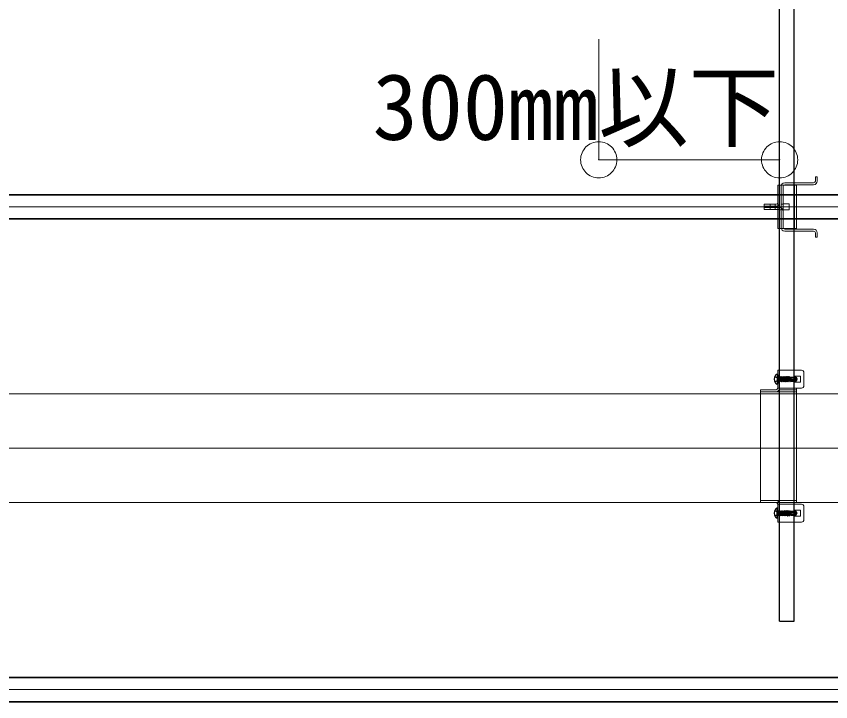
# Model space of a CAD drawing. Units: millimetres on the paper, with parts at other scales. Extents: x -195 to 195, y -140 to 138.
# Drawn here: x -37.67 to -24.17, y -66.7 to -55.35 of the extents above; entities that cross this region are included whole.
import ezdxf
from ezdxf.enums import TextEntityAlignment as Align

# ---------------------------------------------------------------- set-up
doc = ezdxf.new("R2010")
doc.units = ezdxf.units.MM
doc.header["$PDMODE"] = 32
doc.header["$PDSIZE"] = 0.6
for name, pattern in [('CHAIN2', [12, 9, -1, 1, -1]), ('DASHED1', [1.8, 1.2, -0.6]), ('LONG_DASHED1', [7, 6, -1])]:
    doc.linetypes.add(name, pattern=pattern)
for name, color, linetype, lineweight in [('8-0_中心線', 4, 'CHAIN2', 9), ('8-1_横架材受け材(ランナー)', 7, 'Continuous', 18), ('8-2_横架材(スタッド)', 3, 'Continuous', 18), ('8-3_Hバー受け', 2, 'Continuous', 25), ('8-7_HバーまたはTバー', 6, 'Continuous', 35), ('8-A_クリップ', 7, 'Continuous', 18), ('8-C_ビス・アンカーボルト・強調図形', 2, 'Continuous', 25), ('8-D_パネル', 4, 'Continuous', 9)]:
    doc.layers.add(name, color=color, linetype=linetype, lineweight=lineweight)
doc.styles.add('ＭＳ ゴシック', font='')
doc.styles.get('ＭＳ ゴシック').set_extended_font_data('MS Gothic')

msp = doc.modelspace()

# ---------------------------------------------------------------- linework, layer by layer
at = {"layer": '8-0_中心線', "linetype": 'Continuous'}
msp.add_line((-25.016, -57.723), (-25.016, -55.723), dxfattribs=at)
at = {"layer": '8-0_中心線'}
msp.add_line((-67.286, -62.502), (-11.286, -62.502), dxfattribs=at)
at = {"layer": '8-0_中心線', "linetype": 'Continuous'}
msp.add_lwpolyline([(-25.016, -57.723), (-28.016, -57.723), (-28.016, -55.723)], dxfattribs=at)
at = {"layer": '8-0_中心線', "color": 7}
for p in [(-28.016, -57.723), (-25.016, -57.723)]:
    msp.add_point(p, dxfattribs=at)
at = {"layer": '8-1_横架材受け材(ランナー)'}
for p, q in [((-24.652, -61.21), (-25.048, -61.21)), ((-24.671, -61.408), (-24.671, -61.308)), ((-24.612, -61.466), (-24.612, -61.25)), ((-24.671, -61.408), (-24.768, -61.408)), ((-25.076, -61.566), (-25.334, -61.566)), ((-25.334, -63.37), (-25.334, -61.566)), ((-25.076, -61.566), (-24.734, -61.566)), ((-24.652, -61.506), (-25.048, -61.506)), ((-25.023, -61.534), (-24.734, -61.534)), ((-24.734, -61.506), (-24.734, -63.402)), ((-25.076, -63.37), (-25.334, -63.37)), ((-25.076, -63.37), (-24.734, -63.37)), ((-24.652, -63.43), (-25.048, -63.43)), ((-25.023, -63.402), (-24.734, -63.402)), ((-24.612, -63.47), (-24.612, -63.686)), ((-24.671, -63.528), (-24.768, -63.528)), ((-24.671, -63.528), (-24.671, -63.628)), ((-24.652, -63.726), (-25.048, -63.726))]:
    msp.add_line(p, q, dxfattribs=at)
at = {"layer": '8-1_横架材受け材(ランナー)', "linetype": 'DASHED1'}
for p, q in [((-25.016, -61.21), (-25.016, -61.506)), ((-25.016, -63.726), (-25.016, -63.43))]:
    msp.add_line(p, q, dxfattribs=at)
at = {"layer": '8-1_横架材受け材(ランナー)'}
for points in [[(-25.048, -61.506), (-25.048, -61.318), (-25.048, -61.21)], [(-24.671, -61.308), (-24.768, -61.308), (-24.768, -61.408)], [(-25.076, -61.534), (-25.334, -61.534), (-25.334, -61.566)], [(-25.076, -63.402), (-25.334, -63.402), (-25.334, -63.37)], [(-25.048, -63.43), (-25.048, -63.538), (-25.048, -63.726)], [(-24.671, -63.628), (-24.768, -63.628), (-24.768, -63.528)]]:
    msp.add_lwpolyline(points, dxfattribs=at)
for centre, radius, start, end in [((-24.652, -61.25), 0.04, 0, 90), ((-25.076, -61.506), 0.06, 270, 0), ((-25.076, -61.506), 0.028, 270, 0), ((-24.652, -61.466), 0.04, 270, 0), ((-25.076, -63.43), 0.06, 0, 90), ((-25.076, -63.43), 0.028, 0, 90), ((-24.652, -63.47), 0.04, 0, 90), ((-24.652, -63.686), 0.04, 270, 0)]:
    msp.add_arc(centre, radius, start, end, dxfattribs=at)
at = {"layer": '8-2_横架材(スタッド)'}
for p, q in [((-63.076, -62.502), (-15.476, -62.502)), ((-63.076, -63.402), (-15.476, -63.402))]:
    msp.add_line(p, q, dxfattribs=at)
msp.add_lwpolyline([(-15.476, -62.502), (-15.476, -61.602), (-63.076, -61.602)], dxfattribs=at)
at = {"layer": '8-3_Hバー受け'}
for points in [[(-25.016, -65.368), (-24.776, -65.368), (-24.776, -35.568)], [(-25.016, -65.368), (-25.016, -35.568), (-24.776, -35.568)]]:
    msp.add_lwpolyline(points, dxfattribs=at)
at = {"layer": '8-7_HバーまたはTバー'}
for p, q in [((-15.476, -58.302), (-63.366, -58.302)), ((-15.476, -58.702), (-63.366, -58.702)), ((-15.476, -66.302), (-63.366, -66.302)), ((-15.476, -66.702), (-63.366, -66.702))]:
    msp.add_line(p, q, dxfattribs=at)
at = {"layer": '8-A_クリップ'}
for p, q in [((-24.424, -58.004), (-24.392, -58.004)), ((-24.424, -58.076), (-24.424, -58.004)), ((-24.392, -58.076), (-24.392, -58.004)), ((-25.048, -58.142), (-25.048, -58.862)), ((-24.736, -58.142), (-25.048, -58.142)), ((-24.992, -58.164), (-24.992, -58.844)), ((-24.96, -58.164), (-24.96, -58.844)), ((-24.452, -58.104), (-24.932, -58.104)), ((-24.932, -58.136), (-24.452, -58.136)), ((-24.736, -58.142), (-24.736, -58.862)), ((-25.272, -58.46), (-25.076, -58.46)), ((-25.272, -58.46), (-25.272, -58.492)), ((-24.858, -58.452), (-24.955, -58.452)), ((-24.858, -58.452), (-24.858, -58.552)), ((-25.272, -58.492), (-25.076, -58.492)), ((-25.272, -58.546), (-25.272, -58.514)), ((-25.02, -58.514), (-25.272, -58.514)), ((-25.02, -58.546), (-25.272, -58.546)), ((-24.736, -58.862), (-25.048, -58.862)), ((-24.932, -58.872), (-24.452, -58.872)), ((-24.452, -58.904), (-24.932, -58.904)), ((-24.424, -58.932), (-24.424, -59.004)), ((-24.424, -59.004), (-24.392, -59.004)), ((-24.392, -58.932), (-24.392, -59.004))]:
    msp.add_line(p, q, dxfattribs=at)
at = {"layer": '8-A_クリップ', "linetype": 'DASHED1'}
for p, q in [((-25.016, -58.142), (-25.016, -58.862)), ((-24.768, -58.142), (-24.768, -58.862)), ((-25.172, -58.546), (-25.172, -58.46)), ((-25.092, -58.546), (-25.092, -58.46)), ((-24.96, -58.459), (-24.992, -58.459)), ((-24.96, -58.549), (-24.992, -58.549))]:
    msp.add_line(p, q, dxfattribs=at)
at = {"layer": '8-A_クリップ'}
msp.add_lwpolyline([(-24.858, -58.552), (-24.955, -58.552), (-24.955, -58.452)], dxfattribs=at)
for centre, radius, start, end in [((-24.932, -58.164), 0.06, 90, 180), ((-24.932, -58.164), 0.028, 90, 180), ((-24.452, -58.076), 0.06, 270, 0), ((-24.452, -58.076), 0.028, 270, 0), ((-25.076, -58.432), 0.028, 270, 0), ((-25.076, -58.432), 0.06, 270, 297.8181), ((-25.02, -58.574), 0.06, 62.1818, 90), ((-25.02, -58.574), 0.028, 360, 90), ((-24.932, -58.844), 0.06, 180, 270), ((-24.932, -58.844), 0.028, 180, 270), ((-24.452, -58.932), 0.06, 0, 90), ((-24.452, -58.932), 0.028, 0, 90)]:
    msp.add_arc(centre, radius, start, end, dxfattribs=at)
at = {"layer": '8-A_クリップ', "linetype": 'DASHED1'}
for centre, start, end in [((-25.076, -58.432), 297.8181, 0), ((-25.02, -58.574), 360, 62.1818)]:
    msp.add_arc(centre, 0.06, start, end, dxfattribs=at)
at = {"layer": '8-C_ビス・アンカーボルト・強調図形', "linetype": 'LONG_DASHED1'}
for p, q in [((-25.095, -61.312), (-25.049, -61.335)), ((-25.095, -61.404), (-25.049, -61.381)), ((-25.037, -61.358), (-25.049, -61.335)), ((-25.037, -61.358), (-25.049, -61.381)), ((-25.095, -63.532), (-25.049, -63.555)), ((-25.095, -63.624), (-25.049, -63.601)), ((-25.037, -63.578), (-25.049, -63.555)), ((-25.037, -63.578), (-25.049, -63.601))]:
    msp.add_line(p, q, dxfattribs=at)
at = {"layer": '8-C_ビス・アンカーボルト・強調図形'}
for p, q in [((-25.058, -61.278), (-25.064, -61.278)), ((-25.058, -61.278), (-25.058, -61.438)), ((-25.048, -61.288), (-25.048, -61.428)), ((-25.058, -61.438), (-25.064, -61.438)), ((-25.048, -61.316), (-25.041, -61.323)), ((-25.048, -61.4), (-25.041, -61.394)), ((-25.041, -61.394), (-25.041, -61.323)), ((-25.032, -61.323), (-25.041, -61.323)), ((-25.032, -61.394), (-25.041, -61.394)), ((-25.031, -61.316), (-25.032, -61.317)), ((-25.032, -61.319), (-25.031, -61.316)), ((-25.032, -61.332), (-25.029, -61.316)), ((-25.032, -61.394), (-25.032, -61.317)), ((-25.022, -61.328), (-25.032, -61.369)), ((-25.032, -61.388), (-25.024, -61.388)), ((-25.031, -61.316), (-25.029, -61.316)), ((-25.029, -61.316), (-25.022, -61.328)), ((-25.024, -61.389), (-25.01, -61.328)), ((-25.018, -61.399), (-25.024, -61.389)), ((-25.018, -61.399), (-25.003, -61.316)), ((-25.018, -61.399), (-25.015, -61.399)), ((-25.015, -61.399), (-25.008, -61.388)), ((-25.003, -61.316), (-25.01, -61.328)), ((-24.994, -61.328), (-25.008, -61.388)), ((-25.008, -61.388), (-24.995, -61.388)), ((-25.003, -61.316), (-25.001, -61.316)), ((-24.995, -61.389), (-24.981, -61.328)), ((-24.99, -61.399), (-24.995, -61.389)), ((-24.99, -61.399), (-24.974, -61.316)), ((-24.99, -61.399), (-24.986, -61.399)), ((-24.986, -61.399), (-24.98, -61.388)), ((-24.974, -61.316), (-24.981, -61.328)), ((-24.966, -61.328), (-24.98, -61.388)), ((-24.98, -61.388), (-24.967, -61.388)), ((-24.974, -61.316), (-24.972, -61.316)), ((-24.967, -61.389), (-24.953, -61.328)), ((-24.961, -61.399), (-24.967, -61.389)), ((-24.961, -61.399), (-24.946, -61.316)), ((-24.961, -61.399), (-24.958, -61.399)), ((-24.958, -61.399), (-24.951, -61.388)), ((-24.946, -61.316), (-24.953, -61.328)), ((-24.937, -61.328), (-24.951, -61.388)), ((-24.951, -61.388), (-24.939, -61.388)), ((-24.946, -61.316), (-24.944, -61.316)), ((-24.939, -61.388), (-24.925, -61.328)), ((-24.932, -61.4), (-24.939, -61.388)), ((-24.937, -61.328), (-24.925, -61.328)), ((-24.932, -61.4), (-24.918, -61.316)), ((-24.932, -61.4), (-24.93, -61.4)), ((-24.93, -61.4), (-24.923, -61.388)), ((-24.918, -61.316), (-24.925, -61.328)), ((-24.909, -61.328), (-24.923, -61.388)), ((-24.923, -61.388), (-24.911, -61.388)), ((-24.918, -61.316), (-24.916, -61.316)), ((-24.911, -61.388), (-24.897, -61.328)), ((-24.904, -61.4), (-24.911, -61.388)), ((-24.909, -61.328), (-24.897, -61.328)), ((-24.904, -61.4), (-24.89, -61.316)), ((-24.904, -61.4), (-24.902, -61.4)), ((-24.902, -61.4), (-24.895, -61.388)), ((-24.89, -61.316), (-24.897, -61.328)), ((-24.881, -61.328), (-24.895, -61.388)), ((-24.895, -61.388), (-24.883, -61.388)), ((-24.89, -61.316), (-24.888, -61.316)), ((-24.882, -61.384), (-24.887, -61.383)), ((-24.828, -61.352), (-24.884, -61.367)), ((-24.883, -61.388), (-24.882, -61.384)), ((-24.876, -61.4), (-24.883, -61.388)), ((-24.882, -61.384), (-24.872, -61.38)), ((-24.881, -61.328), (-24.869, -61.328)), ((-24.877, -61.365), (-24.869, -61.328)), ((-24.877, -61.365), (-24.869, -61.359)), ((-24.876, -61.4), (-24.872, -61.38)), ((-24.876, -61.4), (-24.874, -61.4)), ((-24.874, -61.4), (-24.87, -61.38)), ((-24.874, -61.4), (-24.867, -61.388)), ((-24.87, -61.38), (-24.872, -61.38)), ((-24.87, -61.38), (-24.866, -61.385)), ((-24.869, -61.359), (-24.862, -61.316)), ((-24.862, -61.316), (-24.869, -61.328)), ((-24.867, -61.358), (-24.869, -61.359)), ((-24.867, -61.358), (-24.86, -61.361)), ((-24.866, -61.385), (-24.867, -61.388)), ((-24.867, -61.388), (-24.854, -61.388)), ((-24.761, -61.362), (-24.866, -61.362)), ((-24.854, -61.385), (-24.866, -61.385)), ((-24.862, -61.316), (-24.86, -61.316)), ((-24.853, -61.328), (-24.86, -61.361)), ((-24.854, -61.385), (-24.846, -61.382)), ((-24.854, -61.388), (-24.854, -61.385)), ((-24.849, -61.398), (-24.854, -61.388)), ((-24.853, -61.328), (-24.84, -61.328)), ((-24.849, -61.398), (-24.846, -61.382)), ((-24.849, -61.398), (-24.844, -61.397)), ((-24.847, -61.357), (-24.84, -61.328)), ((-24.847, -61.357), (-24.841, -61.351)), ((-24.84, -61.382), (-24.846, -61.382)), ((-24.844, -61.397), (-24.84, -61.382)), ((-24.844, -61.397), (-24.839, -61.388)), ((-24.841, -61.351), (-24.837, -61.322)), ((-24.832, -61.349), (-24.841, -61.351)), ((-24.837, -61.322), (-24.84, -61.328)), ((-24.84, -61.382), (-24.838, -61.386)), ((-24.838, -61.386), (-24.839, -61.388)), ((-24.839, -61.388), (-24.828, -61.388)), ((-24.838, -61.355), (-24.838, -61.386)), ((-24.766, -61.376), (-24.838, -61.376)), ((-24.753, -61.382), (-24.838, -61.382)), ((-24.828, -61.387), (-24.838, -61.386)), ((-24.837, -61.322), (-24.828, -61.324)), ((-24.832, -61.349), (-24.828, -61.33)), ((-24.832, -61.349), (-24.83, -61.353)), ((-24.828, -61.342), (-24.83, -61.353)), ((-24.828, -61.324), (-24.748, -61.324)), ((-24.828, -61.352), (-24.828, -61.324)), ((-24.769, -61.336), (-24.828, -61.336)), ((-24.828, -61.392), (-24.828, -61.387)), ((-24.828, -61.392), (-24.748, -61.392)), ((-24.766, -61.376), (-24.738, -61.36)), ((-24.756, -61.359), (-24.761, -61.362)), ((-24.754, -61.344), (-24.753, -61.346)), ((-24.753, -61.329), (-24.748, -61.324)), ((-24.738, -61.36), (-24.753, -61.382)), ((-24.753, -61.382), (-24.748, -61.392)), ((-24.729, -61.366), (-24.748, -61.392)), ((-24.738, -61.36), (-24.728, -61.358)), ((-24.729, -61.366), (-24.738, -61.36)), ((-24.737, -61.356), (-24.728, -61.358)), ((-24.728, -61.358), (-24.729, -61.366)), ((-25.058, -63.498), (-25.064, -63.498)), ((-25.058, -63.658), (-25.058, -63.498)), ((-25.048, -63.648), (-25.048, -63.508)), ((-25.048, -63.536), (-25.041, -63.543)), ((-25.041, -63.543), (-25.041, -63.614)), ((-25.032, -63.543), (-25.041, -63.543)), ((-25.032, -63.543), (-25.032, -63.619)), ((-25.032, -63.548), (-25.024, -63.548)), ((-25.022, -63.608), (-25.032, -63.568)), ((-25.032, -63.605), (-25.029, -63.62)), ((-25.029, -63.62), (-25.022, -63.608)), ((-25.018, -63.538), (-25.024, -63.547)), ((-25.024, -63.547), (-25.01, -63.608)), ((-25.018, -63.538), (-25.015, -63.537)), ((-25.018, -63.538), (-25.003, -63.62)), ((-25.015, -63.537), (-25.008, -63.548)), ((-25.003, -63.62), (-25.01, -63.608)), ((-24.994, -63.608), (-25.008, -63.548)), ((-25.008, -63.548), (-24.995, -63.548)), ((-24.99, -63.538), (-24.995, -63.547)), ((-24.995, -63.547), (-24.981, -63.608)), ((-24.99, -63.538), (-24.986, -63.537)), ((-24.99, -63.538), (-24.974, -63.62)), ((-24.986, -63.537), (-24.98, -63.548)), ((-24.974, -63.62), (-24.981, -63.608)), ((-24.966, -63.608), (-24.98, -63.548)), ((-24.98, -63.548), (-24.967, -63.548)), ((-24.961, -63.538), (-24.967, -63.547)), ((-24.967, -63.547), (-24.953, -63.608)), ((-24.961, -63.538), (-24.958, -63.537)), ((-24.961, -63.538), (-24.946, -63.62)), ((-24.958, -63.537), (-24.951, -63.548)), ((-24.946, -63.62), (-24.953, -63.608)), ((-24.937, -63.608), (-24.951, -63.548)), ((-24.951, -63.548), (-24.939, -63.548)), ((-24.932, -63.536), (-24.939, -63.548)), ((-24.939, -63.548), (-24.925, -63.608)), ((-24.937, -63.608), (-24.925, -63.608)), ((-24.932, -63.536), (-24.918, -63.62)), ((-24.932, -63.536), (-24.93, -63.536)), ((-24.93, -63.536), (-24.923, -63.548)), ((-24.918, -63.62), (-24.925, -63.608)), ((-24.909, -63.608), (-24.923, -63.548)), ((-24.923, -63.548), (-24.911, -63.548)), ((-24.904, -63.536), (-24.911, -63.548)), ((-24.911, -63.548), (-24.897, -63.608)), ((-24.909, -63.608), (-24.897, -63.608)), ((-24.904, -63.536), (-24.89, -63.62)), ((-24.904, -63.536), (-24.902, -63.536)), ((-24.902, -63.536), (-24.895, -63.548)), ((-24.89, -63.62), (-24.897, -63.608)), ((-24.881, -63.608), (-24.895, -63.548)), ((-24.895, -63.548), (-24.883, -63.548)), ((-24.882, -63.553), (-24.887, -63.553)), ((-24.828, -63.585), (-24.884, -63.57)), ((-24.876, -63.536), (-24.883, -63.548)), ((-24.883, -63.548), (-24.882, -63.553)), ((-24.882, -63.553), (-24.872, -63.557)), ((-24.881, -63.608), (-24.869, -63.608)), ((-24.877, -63.571), (-24.869, -63.608)), ((-24.877, -63.571), (-24.869, -63.578)), ((-24.876, -63.536), (-24.872, -63.557)), ((-24.876, -63.536), (-24.874, -63.536)), ((-24.874, -63.536), (-24.87, -63.556)), ((-24.874, -63.536), (-24.867, -63.548)), ((-24.87, -63.556), (-24.872, -63.557)), ((-24.87, -63.556), (-24.866, -63.552)), ((-24.869, -63.578), (-24.862, -63.62)), ((-24.867, -63.578), (-24.869, -63.578)), ((-24.862, -63.62), (-24.869, -63.608)), ((-24.866, -63.552), (-24.867, -63.548)), ((-24.867, -63.548), (-24.854, -63.548)), ((-24.867, -63.578), (-24.86, -63.576)), ((-24.854, -63.551), (-24.866, -63.552)), ((-24.761, -63.574), (-24.866, -63.574)), ((-24.853, -63.608), (-24.86, -63.576)), ((-24.849, -63.538), (-24.854, -63.548)), ((-24.854, -63.548), (-24.854, -63.551)), ((-24.854, -63.551), (-24.846, -63.555)), ((-24.853, -63.608), (-24.84, -63.608)), ((-24.849, -63.538), (-24.846, -63.555)), ((-24.849, -63.538), (-24.844, -63.54)), ((-24.847, -63.58), (-24.84, -63.608)), ((-24.847, -63.58), (-24.841, -63.585)), ((-24.84, -63.555), (-24.846, -63.555)), ((-24.844, -63.54), (-24.84, -63.555)), ((-24.844, -63.54), (-24.839, -63.548)), ((-24.841, -63.585), (-24.837, -63.615)), ((-24.832, -63.588), (-24.841, -63.585)), ((-24.84, -63.555), (-24.838, -63.551)), ((-24.837, -63.615), (-24.84, -63.608)), ((-24.839, -63.548), (-24.828, -63.548)), ((-24.838, -63.551), (-24.839, -63.548)), ((-24.828, -63.55), (-24.838, -63.551)), ((-24.838, -63.582), (-24.838, -63.551)), ((-24.753, -63.554), (-24.838, -63.554)), ((-24.766, -63.56), (-24.838, -63.56)), ((-24.832, -63.588), (-24.83, -63.584)), ((-24.832, -63.588), (-24.828, -63.607)), ((-24.828, -63.594), (-24.83, -63.584)), ((-24.828, -63.544), (-24.748, -63.544)), ((-24.828, -63.544), (-24.828, -63.55)), ((-24.828, -63.585), (-24.828, -63.612)), ((-24.769, -63.6), (-24.828, -63.6)), ((-24.766, -63.56), (-24.738, -63.577)), ((-24.756, -63.577), (-24.761, -63.574)), ((-24.754, -63.593), (-24.753, -63.591)), ((-24.753, -63.554), (-24.748, -63.544)), ((-24.738, -63.577), (-24.753, -63.554)), ((-24.753, -63.607), (-24.748, -63.612)), ((-24.729, -63.571), (-24.748, -63.544)), ((-24.729, -63.571), (-24.738, -63.577)), ((-24.738, -63.577), (-24.728, -63.578)), ((-24.737, -63.58), (-24.728, -63.578)), ((-24.728, -63.578), (-24.729, -63.571)), ((-25.058, -63.658), (-25.064, -63.658)), ((-25.048, -63.62), (-25.041, -63.614)), ((-25.032, -63.614), (-25.041, -63.614)), ((-25.032, -63.618), (-25.031, -63.62)), ((-25.031, -63.62), (-25.032, -63.619)), ((-25.031, -63.62), (-25.029, -63.62)), ((-25.003, -63.62), (-25.001, -63.62)), ((-24.974, -63.62), (-24.972, -63.62)), ((-24.946, -63.62), (-24.944, -63.62)), ((-24.918, -63.62), (-24.916, -63.62)), ((-24.89, -63.62), (-24.888, -63.62)), ((-24.862, -63.62), (-24.86, -63.62)), ((-24.837, -63.615), (-24.828, -63.612)), ((-24.828, -63.612), (-24.748, -63.612))]:
    msp.add_line(p, q, dxfattribs=at)
for points in [[(-25.023, -61.328), (-25.01, -61.328), (-25.01, -61.328)], [(-25.015, -61.399), (-25.001, -61.316), (-24.994, -61.328)], [(-24.994, -61.328), (-24.982, -61.328), (-24.981, -61.328)], [(-24.986, -61.399), (-24.972, -61.316), (-24.966, -61.328)], [(-24.966, -61.328), (-24.954, -61.328), (-24.953, -61.328)], [(-24.958, -61.399), (-24.944, -61.316), (-24.937, -61.328)], [(-24.93, -61.4), (-24.916, -61.316), (-24.909, -61.328)], [(-24.902, -61.4), (-24.888, -61.316), (-24.881, -61.328)], [(-24.867, -61.358), (-24.86, -61.316), (-24.853, -61.328)], [(-24.748, -61.324), (-24.729, -61.351), (-24.728, -61.358)], [(-25.023, -63.609), (-25.01, -63.608), (-25.01, -63.608)], [(-25.015, -63.537), (-25.001, -63.62), (-24.994, -63.608)], [(-24.994, -63.609), (-24.982, -63.608), (-24.981, -63.608)], [(-24.986, -63.537), (-24.972, -63.62), (-24.966, -63.608)], [(-24.966, -63.609), (-24.954, -63.608), (-24.953, -63.608)], [(-24.958, -63.537), (-24.944, -63.62), (-24.937, -63.608)], [(-24.93, -63.536), (-24.916, -63.62), (-24.909, -63.608)], [(-24.902, -63.536), (-24.888, -63.62), (-24.881, -63.608)], [(-24.867, -63.578), (-24.86, -63.62), (-24.853, -63.608)], [(-24.748, -63.612), (-24.729, -63.586), (-24.728, -63.578)]]:
    msp.add_lwpolyline(points, dxfattribs=at)
for centre, radius, start, end in [((-24.974, -61.358), 0.13, 148.1092, 211.8908), ((-25.064, -61.302), 0.024, 90, 148.1092), ((-25.058, -61.288), 0.01, 0, 90), ((-25.064, -61.414), 0.024, 211.8908, 270), ((-25.058, -61.428), 0.01, 270, 0), ((-24.873, -61.377), 0.015, 136.4554, 203.9207), ((-24.769, -61.314), 0.022, 270, 317.1543), ((-24.769, -61.355), 0.0184, 35, 90), ((-24.744, -61.337), 0.0119, 137.1543, 215), ((-24.761, -61.351), 0.0096, 300, 35), ((-24.742, -61.383), 0.0269, 77.5, 120), ((-24.731, -61.33), 0.0269, 215, 257.5), ((-24.974, -63.578), 0.13, 148.1092, 211.8908), ((-25.064, -63.522), 0.024, 90, 148.1092), ((-25.058, -63.508), 0.01, 360, 90), ((-24.873, -63.559), 0.015, 156.0793, 223.5446), ((-24.769, -63.582), 0.0184, 270, 325), ((-24.769, -63.622), 0.022, 42.8457, 90), ((-24.761, -63.586), 0.0096, 325, 60), ((-24.744, -63.599), 0.0119, 145, 222.8457), ((-24.742, -63.554), 0.0269, 240, 282.5), ((-24.731, -63.607), 0.0269, 102.5, 145), ((-25.064, -63.634), 0.024, 211.8908, 270), ((-25.058, -63.648), 0.01, 270, 360)]:
    msp.add_arc(centre, radius, start, end, dxfattribs=at)
at = {"layer": '8-D_パネル'}
for p, q in [((-15.476, -58.502), (-63.366, -58.502)), ((-15.476, -66.502), (-63.076, -66.502))]:
    msp.add_line(p, q, dxfattribs=at)

# ---------------------------------------------------------------- texts
at = {"layer": '8-0_中心線', "style": 'ＭＳ ゴシック'}
msp.add_text('300mm以下', height=1.1, dxfattribs=at).set_placement((-31.766, -57.723), align=Align.BOTTOM_LEFT)

doc.saveas('drawing.dxf')
